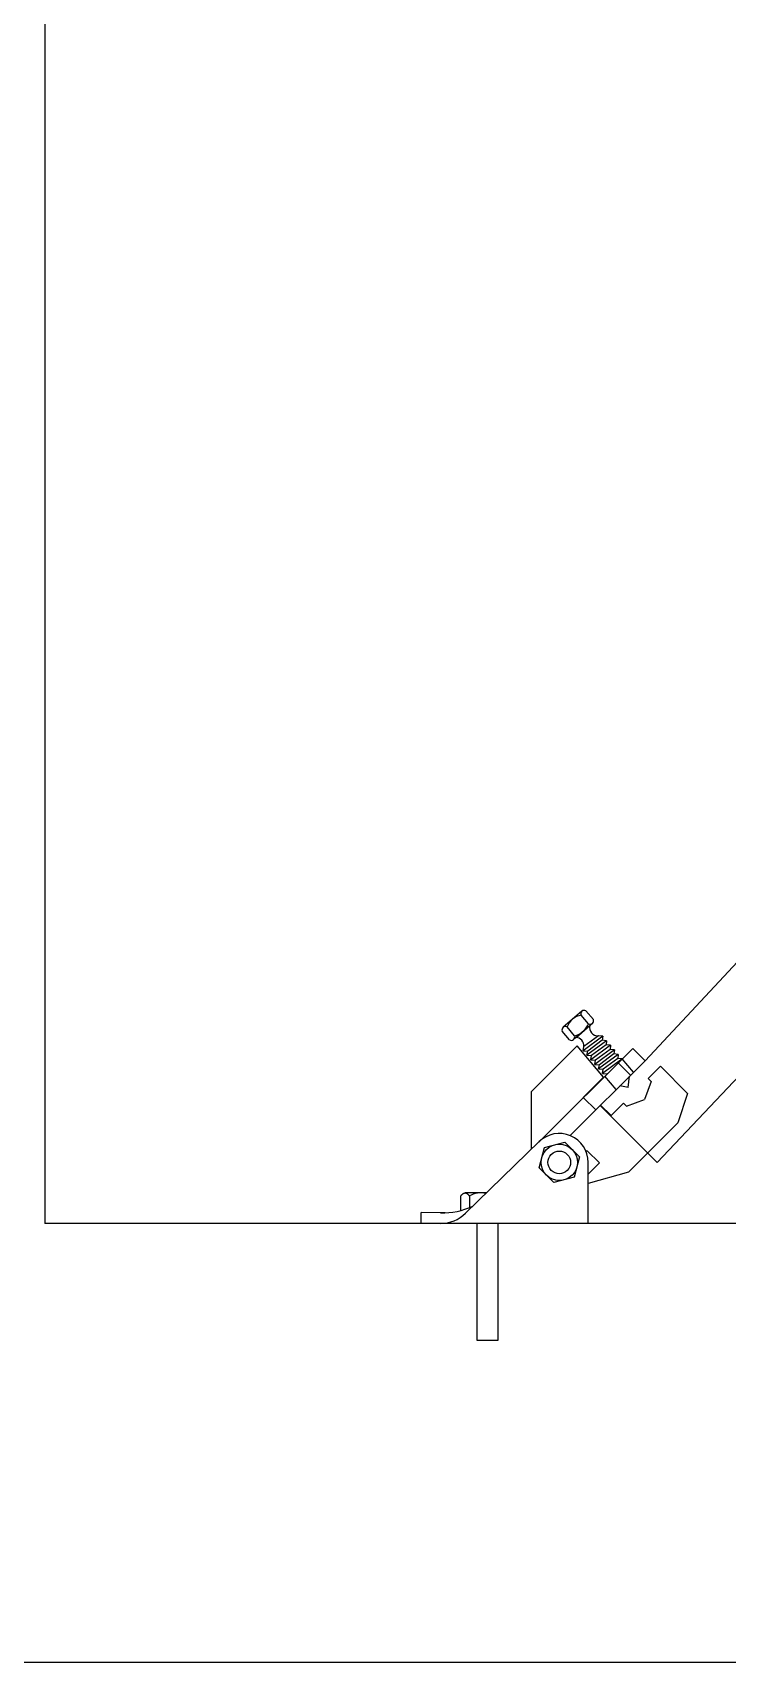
# Model space of a CAD drawing. Header units: millimetres. Extents: x 0 to 1390178, y 0 to 110113.
# Drawn here: x 384669.3 to 384827.6, y 35437.2 to 35808.6 of the extents above; entities that cross this region are included whole.
import ezdxf
from ezdxf.xclip import XClip

# ---------------------------------------------------------------- set-up
doc = ezdxf.new("R2010")
doc.units = ezdxf.units.MM
doc.header["$LTSCALE"] = 100
doc.header["$XCLIPFRAME"] = 0
doc.linetypes.add('X - 평면도$0$CEN', pattern=[62, 60, -1, 0, -1])
for name, color, linetype in [('X - 평면도$0$AA-WAXM-CONC', 2, 'Continuous'), ('X - 평면도$0$AA-XXXX-CNTL', 1, 'X - 평면도$0$CEN'), ('X - 평면도$0$LINE', 7, 'Continuous')]:
    doc.layers.add(name, color=color, linetype=linetype)
doc.layers.add('X - 평면도$0$DEFPOINT', color=163, linetype='Continuous', plot=False)

# ---------------------------------------------------------------- blocks, each defined once
blk = doc.blocks.new('X - 평면도$0$소방 100Ø')
at = {"layer": 'X - 평면도$0$LINE'}
for p, q in [((8835182.162953582, -5047071.148767065), (8835158.935861325, -5047095.923872288)), ((8835194.855254471, -5047084.038398331), (8835161.67740365, -5047119.135798087)), ((8835143.211960657, -5047090.624945341), (8835146.380833296, -5047087.918472422)), ((8835149.307481017, -5047090.351118675), (8835144.82468689, -5047093.668211835)), ((8835148.317505809, -5047090.238623852), (8835144.99054747, -5047092.700443519)), ((8835148.317505809, -5047090.238623852), (8835144.99054747, -5047092.700443519)), ((8835148.317505809, -5047090.238623852), (8835144.99054747, -5047092.700443519)), ((8835149.308850916, -5047090.339131722), (8835148.317505809, -5047090.238623852)), ((8835149.308850916, -5047090.339131722), (8835149.201986901, -5047091.274218155)), ((8835133.046368534, -5047102.982888883), (8835143.476743907, -5047092.55251351)), ((8835156.130174328, -5047093.118185291), (8835134.772781314, -5047114.475578303)), ((8835149.458799193, -5047099.681649387), (8835143.476743907, -5047092.55251351)), ((8835144.811047632, -5047093.667331079), (8835144.99054747, -5047092.700443519)), ((8835144.811047632, -5047093.667331079), (8835145.875028562, -5047093.736037822)), ((8835145.695528725, -5047094.702925382), (8835145.875028562, -5047093.736037822)), ((8835145.695528725, -5047094.702925382), (8835146.759509655, -5047094.771632127)), ((8835150.19196211, -5047091.386712978), (8835145.709167982, -5047094.703806138)), ((8835149.201986901, -5047091.274218155), (8835145.875028562, -5047093.736037822)), ((8835151.076443203, -5047092.422307281), (8835146.593649074, -5047095.739400441)), ((8835150.086467993, -5047092.309812458), (8835146.759509655, -5047094.771632127)), ((8835151.960924296, -5047093.457901584), (8835147.478130167, -5047096.774994744)), ((8835150.970949085, -5047093.345406761), (8835147.643990748, -5047095.807226431)), ((8835152.845405387, -5047094.493495885), (8835148.36261126, -5047097.810589047)), ((8835151.855430178, -5047094.381001065), (8835148.52847184, -5047096.842820734)), ((8835150.193332009, -5047091.374726029), (8835149.201986901, -5047091.274218155)), ((8835150.193332009, -5047091.374726029), (8835150.086467993, -5047092.309812458)), ((8835151.077813102, -5047092.410320332), (8835150.086467993, -5047092.309812458)), ((8835151.077813102, -5047092.410320332), (8835150.970949085, -5047093.345406761)), ((8835151.962294193, -5047093.445914634), (8835150.970949085, -5047093.345406761)), ((8835151.962294193, -5047093.445914634), (8835151.855430178, -5047094.381001065)), ((8835152.846775286, -5047094.481508937), (8835151.855430178, -5047094.381001065)), ((8835152.846775286, -5047094.481508937), (8835152.739911271, -5047095.416595368)), ((8835156.130174328, -5047093.118185291), (8835158.935861325, -5047095.923872288)), ((8835141.869970078, -5047112.989763536), (8835158.935861325, -5047095.923872288)), ((8835146.580009816, -5047095.738519685), (8835146.759509655, -5047094.771632127)), ((8835146.580009816, -5047095.738519685), (8835147.643990748, -5047095.807226431)), ((8835147.464490911, -5047096.774113989), (8835147.643990748, -5047095.807226431)), ((8835147.464490911, -5047096.774113989), (8835148.52847184, -5047096.842820734)), ((8835148.348972002, -5047097.809708288), (8835148.52847184, -5047096.842820734)), ((8835148.348972002, -5047097.809708288), (8835149.412952932, -5047097.878415037)), ((8835149.233453095, -5047098.845302591), (8835149.412952932, -5047097.878415037)), ((8835153.689057782, -5047095.559301833), (8835149.247092353, -5047098.84618335)), ((8835152.739911271, -5047095.416595368), (8835149.412952932, -5047097.878415037)), ((8835153.731256377, -5047095.51710324), (8835152.739911271, -5047095.416595368)), ((8835152.84474924, -5047096.403610377), (8835155.65043624, -5047099.209297374)), ((8835156.29147757, -5047098.568256045), (8835153.731256377, -5047095.51710324)), ((8835159.64290344, -5047100.000886209), (8835162.45308673, -5047097.190702917)), ((8835162.45308673, -5047097.190702917), (8835168.63099368, -5047103.368609866)), ((8835144.836609716, -5047104.303838862), (8835149.458799193, -5047099.681649387)), ((8835149.233453095, -5047098.845302591), (8835150.297434025, -5047098.91400934)), ((8835152.342192743, -5047102.517540872), (8835149.78197155, -5047099.466388071)), ((8835150.289018271, -5047098.959341349), (8835150.297434025, -5047098.91400934)), ((8835150.439398365, -5047098.808961254), (8835150.297434025, -5047098.91400934)), ((8835155.095086727, -5047102.015825622), (8835153.185347037, -5047101.674386576)), ((8835155.095086727, -5047102.015825622), (8835155.403122008, -5047099.456611607)), ((8835160.34432519, -5047100.70230796), (8835158.793104012, -5047104.771453362)), ((8835160.34432519, -5047100.70230796), (8835159.64290344, -5047100.000886209)), ((8835133.046368534, -5047116.091151364), (8835133.046368534, -5047102.982888883)), ((8835144.836609716, -5047104.303838862), (8835144.890565235, -5047104.357794382)), ((8835147.695128161, -5047107.164605454), (8835144.889441162, -5047104.358918456)), ((8835154.022536859, -5047105.621252792), (8835151.212353567, -5047108.431436082)), ((8835154.723958608, -5047106.322674537), (8835154.022536859, -5047105.621252792)), ((8835154.723958608, -5047106.322674537), (8835158.793104012, -5047104.771453362)), ((8835168.63099368, -5047103.368609866), (8835166.382847046, -5047110.113049762)), ((8835148.693922091, -5047106.152316531), (8835161.67740365, -5047119.135798087)), ((8835148.820325552, -5047106.039408064), (8835151.212353567, -5047108.431436082)), ((8835155.142113881, -5047121.353782928), (8835166.382847046, -5047110.113049762)), ((8835134.80860872, -5047114.377853597), (8835118.02549191, -5047130.694855547)), ((8835145.725751711, -5047116.435962168), (8835145.52096021, -5047116.640753668)), ((8835148.531438706, -5047119.241649164), (8835145.725751711, -5047116.435962168)), ((8835145.99898963, -5047132.994914906), (8835145.99898963, -5047119.105636297)), ((8835148.531438706, -5047119.241649164), (8835145.99898963, -5047121.774098242)), ((8835155.142113881, -5047121.353782928), (8835145.99898963, -5047123.880474785)), ((8835116.955611877, -5047126.763756167), (8835116.991040638, -5047126.714370949)), ((8835116.955611877, -5047129.922161153), (8835116.955611877, -5047126.763756167)), ((8835116.991040638, -5047126.714370949), (8835117.028522465, -5047126.664661873)), ((8835117.028522465, -5047126.664661873), (8835117.06794927, -5047126.614937531)), ((8835117.06794927, -5047126.614937531), (8835117.109213097, -5047126.565507079)), ((8835117.109213097, -5047126.565507079), (8835117.152205715, -5047126.516679255)), ((8835117.152205715, -5047126.516679255), (8835117.196819171, -5047126.468762936)), ((8835117.196819171, -5047126.468762936), (8835117.24294537, -5047126.422067134)), ((8835117.24294537, -5047126.422067134), (8835117.290476218, -5047126.376900727)), ((8835117.290476218, -5047126.376900727), (8835117.339303903, -5047126.333572451)), ((8835117.339303903, -5047126.333572451), (8835117.389320055, -5047126.292391324)), ((8835117.389320055, -5047126.292391324), (8835117.440416856, -5047126.25366622)), ((8835117.440416856, -5047126.25366622), (8835117.492486075, -5047126.217706015)), ((8835117.492486075, -5047126.217706015), (8835117.545419758, -5047126.184819587)), ((8835117.545419758, -5047126.184819587), (8835117.599109815, -5047126.155315809)), ((8835117.599109815, -5047126.155315809), (8835117.653448287, -5047126.129503699)), ((8835117.653448287, -5047126.129503699), (8835117.708326949, -5047126.107691992)), ((8835117.708326949, -5047126.107691992), (8835117.763637843, -5047126.090189565)), ((8835117.763637843, -5047126.090189565), (8835117.819272874, -5047126.077305434)), ((8835117.819272874, -5047126.077305434), (8835117.875124095, -5047126.069348475)), ((8835117.875124095, -5047126.069348475), (8835117.931083266, -5047126.06662756)), ((8835117.931083266, -5047126.06662756), (8835117.987042576, -5047126.069348475)), ((8835122.785930816, -5047126.06662756), (8835117.931083266, -5047126.06662756)), ((8835117.987042576, -5047126.069348475), (8835118.042893795, -5047126.077305434)), ((8835118.042893795, -5047126.077305434), (8835118.098528827, -5047126.090189565)), ((8835118.098528827, -5047126.090189565), (8835118.153839719, -5047126.107691992)), ((8835118.153839719, -5047126.107691992), (8835118.208718378, -5047126.129503699)), ((8835118.208718378, -5047126.129503699), (8835118.263056854, -5047126.155315809)), ((8835118.263056854, -5047126.155315809), (8835118.31674691, -5047126.184819587)), ((8835118.31674691, -5047126.184819587), (8835118.369680593, -5047126.217706015)), ((8835118.369680593, -5047126.217706015), (8835118.421749813, -5047126.25366622)), ((8835118.421749813, -5047126.25366622), (8835118.472846614, -5047126.292391324)), ((8835118.472846614, -5047126.292391324), (8835118.522862764, -5047126.333572451)), ((8835118.522862764, -5047126.333572451), (8835118.571690312, -5047126.376900727)), ((8835118.571690312, -5047126.376900727), (8835118.619221298, -5047126.422067134)), ((8835118.619221298, -5047126.422067134), (8835118.665347496, -5047126.468762936)), ((8835118.665347496, -5047126.468762936), (8835118.70996095, -5047126.516679255)), ((8835118.70996095, -5047126.516679255), (8835118.75295357, -5047126.565507079)), ((8835118.75295357, -5047126.565507079), (8835118.794217398, -5047126.614937531)), ((8835118.794217398, -5047126.614937531), (8835118.833644202, -5047126.664661873)), ((8835118.833644202, -5047126.664661873), (8835118.871125894, -5047126.714370949)), ((8835118.871125894, -5047126.714370949), (8835118.906554652, -5047126.763756167)), ((8835118.906554652, -5047126.763756167), (8835118.906554652, -5047129.430941362)), ((8835107.945641393, -5047132.994923064), (8835107.9589876, -5047130.545578459)), ((8835113.405193824, -5047130.575207155), (8835107.9589876, -5047130.545578459)), ((8835116.991040638, -5047129.971546371), (8835116.955611877, -5047129.922161153)), ((8835117.028522465, -5047130.021255586), (8835116.991040638, -5047129.971546371)), ((8835117.049800955, -5047130.048091538), (8835117.028522465, -5047130.021255586)), ((8835145.99898963, -5047132.994914906), (8835107.945641393, -5047132.994923064)), ((8835120.589481419, -5047132.994920354), (8835120.589481419, -5047159.602326697)), ((8835125.460138086, -5047159.602326697), (8835125.460138086, -5047132.994920354)), ((8835120.589481419, -5047159.602326697), (8835125.460138086, -5047159.602326697))]:
    blk.add_line(p, q, dxfattribs=at)
at = {"layer": 'X - 평면도$0$LINE', "extrusion": (-1.60246890260629e-17, 1.665334536937735e-16, -1)}
for p, q in [((8835144.564553512, -5047084.648339732), (8835140.266217483, -5047088.319465516)), ((8835146.04912467, -5047087.509624152), (8835144.351736212, -5047085.522237614)), ((8835147.158372678, -5047086.562236851), (8835145.46098422, -5047084.574850315)), ((8835141.75078864, -5047091.180749936), (8835140.053400183, -5047089.193363396)), ((8835142.860036649, -5047090.233362636), (8835141.162648192, -5047088.245976096)), ((8835146.94555538, -5047087.436134733), (8835142.647219349, -5047091.107260516)), ((8835134.788258625, -5047120.342699489), (8835136.025334181, -5047115.725916835)), ((8835136.025334181, -5047115.725916835), (8835140.642163008, -5047114.488853646)), ((8835140.642163008, -5047114.488853646), (8835144.021916278, -5047117.868573124)), ((8835138.168011896, -5047123.722418966), (8835134.788258625, -5047120.342699489)), ((8835144.021916278, -5047117.868573124), (8835142.784840722, -5047122.48535578)), ((8835142.784840722, -5047122.48535578), (8835138.168011896, -5047123.722418966))]:
    blk.add_line(p, q, dxfattribs=at)
at = {"layer": 'X - 평면도$0$LINE'}
for centre, radius, start, end in [((8835143.103588665, -5047092.517638339), 1.895793045212999, 354.466555719534, 86.72293102449775), ((8835148.130561735, -5047088.426305903), 1.821934259565084, 163.8153902380296, 275.889340304441), ((8835139.405087454, -5047119.105636297), 6.593902179273642, 0, 134.1932159946128), ((8835121.508274216, -5047131.270066684), 5.203439122462313, 77.27472089578934, 120.0000000184052), ((8835112.371282276, -5047124.978788825), 8.040118493246323, 269.6883000049748, 314.6883001158737), ((8835112.962111738, -5047114.648215253), 15.93315388717203, 267.7830669175412, 294.8626390871241)]:
    blk.add_arc(centre, radius, start, end, dxfattribs=at)
for centre, major_axis, ratio, start_param, end_param in [((8835145.299408434, -5047089.860659624), (3.140054053851812, -3.140054053851814), 0.9999999999975729, 2.571253536616585, 3.554852138167012), ((8835145.063698174, -5047085.232763045), (-0.543456573443868, -0.5434565734438674), 0.9999999999997956, 3.383739178774629, 5.883959149597939), ((8835146.446410714, -5047086.85171142), (-0.543456573443868, -0.5434565734438674), 0.9999999999997956, 0.2421465251848356, 2.742366496008146), ((8835140.76536215, -5047088.903888823), (-0.543456573443868, -0.5434565734438674), 0.9999999999997956, 3.383739178774629, 5.883959149597939), ((8835142.14807469, -5047090.522837201), (-0.543456573443868, -0.5434565734438674), 0.9999999999997956, 0.2421465251848356, 2.742366496008146), ((8835141.912364433, -5047085.894940624), (3.140054053851812, -3.140054053851814), 0.9999999999975729, -0.5703391169732082, 0.4132594845772184)]:
    blk.add_ellipse(centre, major_axis=major_axis, ratio=ratio, start_param=start_param, end_param=end_param, dxfattribs=at)
for major_axis, ratio in [((-2.926937556482613, -2.926937556482609), 0.9999999999999605), ((-1.82661913918371, 1.826619139183711), 0.9999999999997753)]:
    blk.add_ellipse((8835139.405087452, -5047119.105636297), major_axis=major_axis, ratio=ratio, dxfattribs=at)
blk = doc.blocks.new('X - 평면도$0$A$Cfb342870')
at = {"layer": 'X - 평면도$0$AA-WAXM-CONC'}
for p, q in [((-14717.24333001615, 18390.89384420327), (-14717.24333001627, 17090.89384420303)), ((-13417.24333001603, 17090.89384420327), (-14717.24333001615, 17090.89384420303))]:
    blk.add_line(p, q, dxfattribs=at)
at = {"layer": 'X - 평면도$0$AA-XXXX-CNTL'}
blk.add_line((-13417.24333001603, 16990.89384420327), (-14807.24333001615, 16990.89384420315), dxfattribs=at)
at = {"layer": 'X - 평면도$0$DEFPOINT'}
blk.add_blockref('X - 평면도$0$소방 100Ø', (-8849739.41674468, 5064223.954672334), dxfattribs=at)
blk = doc.blocks.new('X - 평면도', base_point=(-475.3640304019209, -286.727544500216))
blk.add_blockref('X - 평면도$0$A$Cfb342870', (586639.2251018132, 33202.21578745765))

msp = doc.modelspace()

# ---------------------------------------------------------------- block references
ref = msp.add_blockref('X - 평면도', (-187725.2813814053, -15042.64599697619))
XClip(ref).set_block_clipping_path([(523249.9173510034, 14755.91845247598), (607249.9173510034, 74155.91845247598)])

doc.saveas('drawing.dxf')
